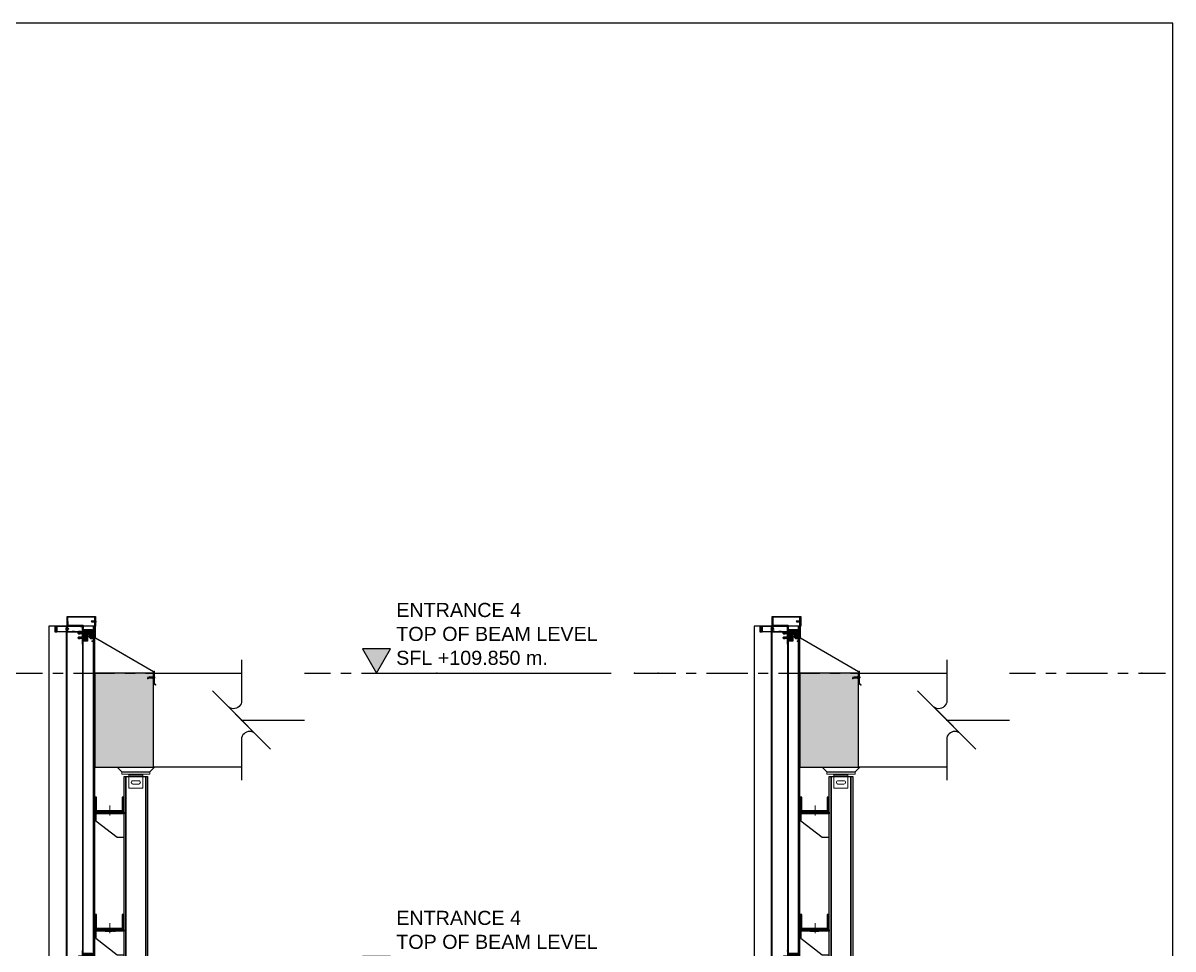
# Model space of a CAD drawing. Header units: millimetres. Extents: x 663313 to 1226001, y 1431724 to 1620898.
# Drawn here: x 998470 to 1003363, y 1516281 to 1520221 of the extents above; entities that cross this region are included whole.
import ezdxf
from ezdxf.xclip import XClip

# ---------------------------------------------------------------- set-up
doc = ezdxf.new("R2010")
doc.units = ezdxf.units.MM
doc.header["$XCLIPFRAME"] = 0
doc.set_wipeout_variables(frame=1)
for name, pattern in [('CENTER', [50.8, 31.75, -6.35, 6.35, -6.35]), ('TA_GL_000.70000', [1.925, 0.7, -0.175, 0.175, -0.175, 0.7]), ('TA_HL_001.00000', [6.5, 3.55, -2.95]), ('XKITLINE00', [0])]:
    doc.linetypes.add(name, pattern=pattern)
for name, color, linetype, plot in [('000 - 0_SYM_DWG_BREAKER_DEF_SUB', 7, 'Continuous', False), ('000 - H I D D E N', 7, 'Continuous', False), ('000 - STRUCTURE_STEEL_FRAMING_DEF_SUB', 7, 'Continuous', False), ('010 - ASPG_ACCESSORIES_DEF_SUB', 7, 'Continuous', False)]:
    doc.layers.add(name, color=color, linetype=linetype, plot=plot)
for name, color, linetype in [('000 - 0_SYM_DWG_BREAKER_MAIN_COLOR_1', 7, 'Continuous'), ('000 - 0_SYM_DWG_BREAKER_WIPEOUT_', 7, 'Continuous'), ('000 - 0_SYM_DWG_GRIDLINE_MAIN_COLOR_251', 7, 'Continuous'), ('000 - 0_SYM_DWG_LEVEL_MAIN_COLOR_2', 7, 'Continuous'), ('000 - 0_SYM_DWG_LEVEL_TEXT', 7, 'Continuous'), ('000 - CONCRETE_COL_CUT_COLOR_1', 7, 'Continuous'), ('000 - CONCRETE_COL_CUT_COLOR_5', 7, 'Continuous'), ('000 - CONCRETE_COL_HATCH_', 7, 'Continuous'), ('000 - CONCRETE_COL_MAIN_COLOR_1', 7, 'Continuous'), ('000 - CONCRETE_COL_WIPEOUT_', 7, 'Continuous'), ('000 - GRID', 7, 'CENTER'), ('000 - L I N E 0.1', 7, 'Continuous'), ('000 - STRUCTURE_STEEL_ACCESORIES_MAIN_COLOR_1', 7, 'Continuous'), ('000 - STRUCTURE_STEEL_FASTERN_MAIN_COLOR_2', 7, 'Continuous'), ('000 - STRUCTURE_STEEL_FRAMING_CUT_COLOR_4', 7, 'Continuous'), ('000 - STRUCTURE_STEEL_FRAMING_HATCH_', 7, 'Continuous'), ('000 - STRUCTURE_STEEL_FRAMING_MAIN_COLOR_1', 7, 'Continuous'), ('000 - STRUCTURE_STEEL_FRAMING_MAIN_COLOR_2', 7, 'Continuous'), ('000 - STRUCTURE_STEEL_FRAMING_SUB_COLOR_2', 7, 'Continuous'), ('000 - STRUCTURE_STEEL_FRAMING_WIPEOUT_', 7, 'Continuous'), ('010 - ASPG_ACCESSORIES_MAIN_COLOR_1', 7, 'Continuous'), ('010 - ASPG_ACCESSORIES_MAIN_COLOR_2', 7, 'Continuous'), ('010 - ASPG_ACCESSORIES_SUB_COLOR_2', 7, 'Continuous'), ('010 - ASPG_ACCESSORIES_SUB_COLOR_3', 7, 'Continuous'), ('010 - ASPG_ACCESSORIES_SYMBOL_', 7, 'Continuous'), ('010 - ASPG_ACCESSORIES_WIPEOUT_', 7, 'Continuous'), ('010 - ASPG_EXTR_MAIN_COLOR_2', 7, 'Continuous'), ('010 - ASPG_EXTR_WIPEOUT_', 7, 'Continuous'), ('010 - ASPG_FASTERN_MAIN_COLOR_1', 7, 'Continuous'), ('010 - ASPG_FASTERN_SUB_COLOR_2', 7, 'Continuous'), ('010 - ASPG_FASTERN_WIPEOUT_', 7, 'Continuous'), ('010 - ASPG_FLASHING_CUT_COLOR_3', 7, 'Continuous'), ('010 - ASPG_FLASHING_CUT_COLOR_4', 7, 'Continuous'), ('010 - ASPG_FLASHING_CUT_COLOR_5', 7, 'Continuous'), ('010 - ASPG_FLASHING_HATCH_', 7, 'Continuous'), ('010 - ASPG_FRAMING_CUT_COLOR_4', 7, 'Continuous'), ('010 - ASPG_FRAMING_HATCH_', 7, 'Continuous'), ('010 - ASPG_FRAMING_SUB_COLOR_2', 7, 'Continuous'), ('010 - ASPG_FRAMING_WIPEOUT_', 7, 'Continuous'), ('_PP-Dim', 7, 'Continuous'), ('Center Line', 7, 'CENTER'), ('HATCH', 7, 'Continuous')]:
    doc.layers.add(name, color=color, linetype=linetype)
doc.layers.add('Part', color=7, linetype='Continuous', lineweight=0)
doc.layers.add('SCREW', color=7, linetype='Continuous', lineweight=5)
doc.styles.add('Arial_1', font='arial.ttf', dxfattribs={"height": 125})
doc.styles.add('Cetury Gothic', font='swissl.ttf')
doc.styles.add('TA', font='', dxfattribs={"height": 4.5})
doc.styles.get('TA').set_extended_font_data('Cordia New')
pattern_1 = [(45, (2715.48714, 3084.9077), (-0.265165043, 0.265165043), []), (45, (2715.6639, 3084.9077), (-0.265165043, 0.265165043), [])]
pattern_2 = [(45, (0, 0), (-1.01028, 1.01028), []), (45, (0.6735, 0), (-1.01028, 1.01028), [])]

# ---------------------------------------------------------------- blocks, each defined once
blk = doc.blocks.new('A$Cbc3bdfda')
at = {"layer": 'Defpoints', "color": 7}
blk.add_lwpolyline([(0, -400), (775, -400), (775, 0), (0, 0)], close=True, dxfattribs=at)
blk = doc.blocks.new('*U5204')
at = {"layer": '000 - CONCRETE_COL_HATCH_'}
h = blk.add_hatch(dxfattribs=at)
h.set_pattern_fill('AR-CONC', scale=0.04)
h.set_pattern_definition([(50, (11500, -850506.8257), (7.28738676, -0.63756342), [0.762, -8.382]), (355, (11500, -850506.826), (-1.40973686, 7.64227381), [0.6096, -6.70562337]), (100.4514447, (11500.607, -850506.879), (5.877649884, 7.004710076), [0.64760035, -7.123609784]), (46.1842, (11500, -850504.794), (10.84316164, -1.68169312), [1.143, -12.573]), (96.6355576, (11500.904, -850504.934), (9.49616536, 9.89704498), [0.97140093, -10.68542433]), (351.1841512, (11500, -850504.794), (9.49616536, 9.89704498), [0.91439868, -10.05838928]), (21, (11501.016, -850505.3017), (6.06457565, -4.090607927), [0.762, -8.382]), (326, (11501.016, -850505.302), (2.472081134, 7.367518645), [0.6096, -6.7056]), (71.451445, (11501.5214, -850505.6426), (8.53665677, 3.276910755), [0.64760035, -7.123597504]), (37.5, (11500, -850506.8257), (0.12354413, 3.382201555), [0, -6.62432, 0, -6.8072, 0, -6.731]), (7.5, (11500, -850506.8257), (2.6727865, 4.007222993), [0, -3.88112, 0, -6.47192, 0, -2.5654]), (327.5, (11497.7343, -850506.8257), (5.423623807, -0.22914976), [0, -2.54, 0, -7.9248, 0, -10.5156]), (317.5, (11496.7183, -850506.8257), (5.925167255, 1.017059641), [0, -3.302, 0, -5.26288, 0, -7.4676])])
h.paths.add_polyline_path([(0, 0), (0, -400), (250, -400), (250, 0)])
at = {"layer": '000 - CONCRETE_COL_CUT_COLOR_1', "color": 7, "lineweight": -2}
blk.add_lwpolyline([(0, 0), (0, -400), (250, -400), (250, 0), (250, 0), (250, 0), (250, 0), (250, 0), (250, 0), (250, 0), (250, 0), (250, 0), (250, 0), (250, 0), (250, 0), (250, 0), (250, 0), (250, 0), (250, 0), (250, 0), (250, 0), (250, 0), (250, 0), (250, 0), (250, 0), (250, 0), (250, 0), (250, 0), (250, 0), (250, 0), (250, 0), (250, 0), (250, 0), (250, 0), (250, 0), (250, 0), (250, 0), (250, 0), (250, 0), (250, 0), (250, 0), (250, 0), (250, 0), (250, 0), (250, 0), (250, 0), (250, 0), (250, 0)], close=True, dxfattribs=at)
blk = doc.blocks.new('W-1-PP18-ST_ENT4_REV00_20260607-011130_SEC_A-2')
at = {"layer": '000 - CONCRETE_COL_MAIN_COLOR_1', "color": 7}
blk.add_lwpolyline([(-2330, 109450), (-3080, 109450), (-3080, 109850), (-2330, 109850)], close=True, dxfattribs=at)
at = {"layer": '000 - CONCRETE_COL_CUT_COLOR_5', "color": 7}
blk.add_blockref('*U5204', (-3330, 109850), dxfattribs=at)
blk = doc.blocks.new('*A5206')
at = {"layer": 'Part', "color": 7, "linetype": 'XKITLINE00', "lineweight": 0}
for p, q in [((560.731873, 232.946249), (560.571873, 232.946249)), ((560.571873, 232.946249), (560.571873, 231.646249)), ((560.731873, 231.766249), (560.731873, 232.946249)), ((563.071873, 232.946249), (562.911873, 232.946249)), ((562.911873, 232.946249), (562.911873, 231.766249)), ((563.071873, 231.646249), (563.071873, 232.946249)), ((560.571873, 231.646249), (563.071873, 231.646249)), ((562.911873, 231.766249), (560.731873, 231.766249))]:
    blk.add_line(p, q, dxfattribs=at)
blk = doc.blocks.new('*A5207')
at = {"layer": 'Part', "color": 7, "linetype": 'XKITLINE00', "lineweight": 0}
for p, q in [((560.671873, 231.526249), (560.671873, 231.646249)), ((563.071873, 231.526249), (560.671873, 231.526249)), ((563.071873, 231.646249), (563.071873, 231.526249))]:
    blk.add_line(p, q, dxfattribs=at)
blk = doc.blocks.new('*U5208')
at = {"color": 7}
blk.add_wipeout([(-120, 100), (-120, 106), (-125, 106), (-125, 171), (-117, 171), (-117, 112), (-8, 112), (-8, 171), (0, 171), (0, 106), (0, 100), (0, 0), (-30, 0), (-120, 70)], dxfattribs=at)
at = {"layer": '000 - STRUCTURE_STEEL_FRAMING_HATCH_'}
h = blk.add_hatch(dxfattribs=at)
h.set_pattern_fill('ANSI32', scale=0.5)
h.paths.add_polyline_path([(-125, 171), (-125, 106), (0, 106), (0, 171), (-8, 171), (-8, 112), (-117, 112), (-117, 171)])
h = blk.add_hatch(dxfattribs=at)
h.set_pattern_fill('ANSI32', style=0)
h.set_pattern_definition(pattern_1)
h.paths.add_polyline_path([(-38, 106), (-38, 100), (-82, 100), (-82, 106)], flags=17)
h = blk.add_hatch(dxfattribs=at)
h.set_pattern_fill('ANSI32', style=0)
h.set_pattern_definition(pattern_1)
h.paths.add_polyline_path([(-53, 112), (-53, 106), (-67, 106), (-67, 112)], flags=17)
at = {"layer": '000 - STRUCTURE_STEEL_FRAMING_CUT_COLOR_4', "color": 7}
blk.add_lwpolyline([(-125, 171), (-125, 106), (0, 106), (0, 171), (-8, 171), (-8, 112), (-117, 112), (-117, 171), (-125, 171)], dxfattribs=at)
at = {"layer": '000 - STRUCTURE_STEEL_FRAMING_DEF_SUB', "color": 7, "linetype": 'XKITLINE00', "lineweight": 0}
blk.add_line((-60, 92.1), (-60, 135), dxfattribs=at)
blk.add_line((-60, 92.1), (-60, 135), dxfattribs=at)
at = {"layer": '000 - STRUCTURE_STEEL_FRAMING_HATCH_', "color": 7, "linetype": 'XKITLINE00', "lineweight": 0}
for p, q in [((-82, 100), (-82, 106)), ((-82, 100), (-82, 106)), ((-67, 106), (-67, 112)), ((-67, 106), (-67, 112)), ((-53, 106), (-53, 112)), ((-53, 106), (-53, 112)), ((-38, 100), (-38, 106)), ((-38, 100), (-38, 106))]:
    blk.add_line(p, q, dxfattribs=at)
at = {"layer": '000 - STRUCTURE_STEEL_FRAMING_MAIN_COLOR_2', "color": 7}
blk.add_lwpolyline([(-120, 106), (0, 106), (0, 100), (-120, 100)], close=True, dxfattribs=at)
blk.add_lwpolyline([(-120, 100), (-120, 70), (-30, 0), (0, 0), (0, 100), (-120, 100)], dxfattribs=at)
at = {"color": 7, "lineweight": 0, "xscale": 50, "yscale": 50, "zscale": 50}
blk.add_blockref('*A5206', (-28153.6, -11476.3), dxfattribs=at)
at = {"layer": '000 - STRUCTURE_STEEL_FRAMING_MAIN_COLOR_2', "color": 7, "xscale": 50, "yscale": 50, "zscale": 50}
blk.add_blockref('*A5207', (-28153.6, -11476.3), dxfattribs=at)
blk = doc.blocks.new('*U5210')
at = {"color": 7}
blk.add_wipeout([(60, 20), (60, 30), (-60, 30), (-60, 20), (-80, 0), (80, 0)], dxfattribs=at)
for points in [[(-225, 0), (-175, 0), (-175, 1510), (-225, 1510)], [(60, 890), (60, 880), (-60, 880), (-60, 890), (-80, 910), (80, 910)]]:
    blk.add_wipeout(points, dxfattribs=at).dxf.layer = '000 - STRUCTURE_STEEL_FRAMING_WIPEOUT_'
blk.add_wipeout([(60, 890), (60, 880), (-60, 880), (-60, 890), (-80, 910), (80, 910)], dxfattribs=at)
at = {"layer": '000 - STRUCTURE_STEEL_FASTERN_MAIN_COLOR_2', "color": 7, "lineweight": 0}
blk.add_lwpolyline([(60, 890), (60, 880), (-60, 880), (-60, 890), (-80, 910), (80, 910)], close=True, dxfattribs=at)
at = {"color": 7}
blk.add_wipeout([(-50, 40), (50, 40), (50, 870), (-50, 870)], dxfattribs=at)
at = {"layer": '000 - STRUCTURE_STEEL_ACCESORIES_MAIN_COLOR_1', "color": 7, "lineweight": 0}
for p, q in [((-30, 820), (-30, 880)), ((30, 875), (-30, 875)), ((30, 880), (30, 820)), ((30, 820), (-30, 820)), ((30, 90), (-30, 90)), ((-30, 90), (-30, 30)), ((30, 30), (30, 90)), ((30, 35), (-30, 35))]:
    blk.add_line(p, q, dxfattribs=at)
for points in [[(-15.2, 838.5), (-12.5, 838), (12.5, 838), (15.2, 838.5), (17.4, 840.1), (19, 842.3), (19.5, 845), (19, 847.7), (17.4, 849.9), (15.2, 851.5), (12.5, 852), (-12.5, 852), (-15.2, 851.5), (-17.4, 849.9), (-19, 847.7), (-19.5, 845), (-19, 842.3), (-17.4, 840.1), (-15.2, 838.5)], [(-15.2, 71.5), (-12.5, 72), (12.5, 72), (15.2, 71.5), (17.4, 69.9), (19, 67.7), (19.5, 65), (19, 62.3), (17.4, 60.1), (15.2, 58.5), (12.5, 58), (-12.5, 58), (-15.2, 58.5), (-17.4, 60.1), (-19, 62.3), (-19.5, 65), (-19, 67.7), (-17.4, 69.9), (-15.2, 71.5)]]:
    blk.add_lwpolyline(points, close=True, dxfattribs=at)
at = {"layer": '000 - STRUCTURE_STEEL_FASTERN_MAIN_COLOR_2', "color": 7}
for p, q in [((-60, 890), (60, 890)), ((-60, 20), (60, 20))]:
    blk.add_line(p, q, dxfattribs=at)
at = {"layer": '000 - STRUCTURE_STEEL_FASTERN_MAIN_COLOR_2', "color": 7, "lineweight": 0}
blk.add_lwpolyline([(60, 20), (60, 30), (-60, 30), (-60, 20), (-80, 0), (80, 0)], close=True, dxfattribs=at)
at = {"layer": '000 - STRUCTURE_STEEL_FRAMING_MAIN_COLOR_1', "color": 7}
for points in [[(-50, 870), (-42, 870), (-42, 40), (-50, 40)], [(42, 870), (50, 870), (50, 40), (42, 40)]]:
    blk.add_lwpolyline(points, close=True, dxfattribs=at)
at = {"layer": '000 - STRUCTURE_STEEL_FRAMING_SUB_COLOR_2', "color": 7}
blk.add_lwpolyline([(-42, 870), (42, 870), (42, 40), (-42, 40)], close=True, dxfattribs=at)
at = {"color": 7}
for p in [(-50, 611.5), (-50, 111.5)]:
    blk.add_blockref('*U5208', p, dxfattribs=at)
at = {"layer": '000 - STRUCTURE_STEEL_FRAMING_MAIN_COLOR_1', "color": 7}
for points in [[(-225, 0), (-180, 0), (-180, 1510), (-225, 1510)], [(-180, 0), (-175, 0), (-175, 1510), (-180, 1510)]]:
    blk.add_lwpolyline(points, close=True, dxfattribs=at)
at = {"color": 7}
blk.add_blockref('*U5208', (-50, 611.5), dxfattribs=at)
blk.add_blockref('*U5208', (-50, 611.5), dxfattribs=at)
blk = doc.blocks.new('*U5302')
at = {"color": 7}
blk.add_wipeout([(4370, 67.8), (4370, 144.8), (0, 144.8), (0, 67.8)], dxfattribs=at).dxf.layer = '010 - ASPG_EXTR_WIPEOUT_'
at = {"layer": '010 - ASPG_EXTR_MAIN_COLOR_2', "color": 7}
blk.add_lwpolyline([(4370, 69.8), (4370, 144.8), (0, 144.8), (0, 69.8)], close=True, dxfattribs=at)
blk = doc.blocks.new('000_ASPG_TYP_FILES_20260218-010703_FRAME_EXTR_HONLIZONTAL')
at = {"layer": '010 - ASPG_FRAMING_HATCH_'}
h = blk.add_hatch(dxfattribs=at)
h.set_pattern_fill('ANSI32', scale=0.1)
edge = h.paths.add_edge_path()
edge.add_line((74.7, 2), (25, 2))
edge.add_line((25, 2), (25, 67))
edge.add_arc((24.7, 67), 0.3, 0, 90)
edge.add_line((24.7, 67.3), (0.3, 67.3))
edge.add_arc((0.3, 67), 0.3, 90, 180)
edge.add_line((0, 67), (0, 57.6))
edge.add_arc((0.3, 57.6), 0.3, 180, 270)
edge.add_line((0.3, 57.3), (1.7, 57.3))
edge.add_arc((1.7, 57.6), 0.3, 270, 360)
edge.add_line((2, 57.6), (2, 65))
edge.add_arc((2.3, 65), 0.3, 90, 180, ccw=False)
edge.add_line((2.3, 65.3), (22.7, 65.3))
edge.add_arc((22.7, 65), 0.3, 0, 90, ccw=False)
edge.add_line((23, 65), (23, 49))
edge.add_line((23, 49), (23.5, 48.5))
edge.add_line((23.5, 48.5), (23, 48))
edge.add_line((23, 48), (23, 22.3))
edge.add_line((23, 22.3), (23.5, 21.8))
edge.add_line((23.5, 21.8), (23, 21.3))
edge.add_line((23, 21.3), (23, 2.3))
edge.add_arc((22.7, 2.3), 0.3, -90, 0, ccw=False)
edge.add_line((22.7, 2), (2.3, 2))
edge.add_arc((2.3, 2.3), 0.3, 180, 270, ccw=False)
edge.add_line((2, 2.3), (2, 9.7))
edge.add_arc((1.7, 9.7), 0.3, 0, 90)
edge.add_line((1.7, 10), (0.3, 10))
edge.add_arc((0.3, 9.7), 0.3, 90, 180)
edge.add_line((0, 9.7), (0, 0.3))
edge.add_arc((0.3, 0.3), 0.3, 180, 270)
edge.add_line((0.3, 0), (74.7, 0))
at = {"layer": '010 - ASPG_ACCESSORIES_DEF_SUB', "color": 7}
for p in [(0, 67.3), (0, 57.3), (25, 67.3), (25, 67.3), (0, 10), (0, 10), (0, 0), (75, 2), (75, 0)]:
    blk.add_point(p, dxfattribs=at)
at = {"layer": '010 - ASPG_FRAMING_CUT_COLOR_4', "color": 7}
blk.add_line((75, 0.3), (75, 1.7), dxfattribs=at)
blk.add_lwpolyline([(74.7, 2), (25, 2), (25, 67, 0.414214), (24.7, 67.3), (0.3, 67.3, 0.414214), (0, 67), (0, 57.6, 0.414214), (0.3, 57.3), (1.7, 57.3, 0.414214), (2, 57.6), (2, 65, -0.414214), (2.3, 65.3), (22.7, 65.3, -0.414214), (23, 65), (23, 49), (23.5, 48.5), (23, 48), (23, 22.3), (23.5, 21.8), (23, 21.3), (23, 2.3, -0.414214), (22.7, 2), (2.3, 2, -0.414214), (2, 2.3), (2, 9.7, 0.414214), (1.7, 10), (0.3, 10, 0.414214), (0, 9.7), (0, 0.3, 0.414214), (0.3, 0), (74.7, 0)], format="xyb", dxfattribs=at)
for centre, start, end in [((0.3, 57.6), 180, 270), ((1.7, 57.6), 270, 0), ((2.3, 65), 90, 180), ((0.3, 9.7), 90, 180), ((0.3, 0.3), 180, 270), ((1.7, 9.7), 0, 90), ((2.3, 2.3), 180, 270), ((22.7, 2.3), 270, 0), ((74.7, 1.7), 0, 90), ((74.7, 0.3), 270, 0)]:
    blk.add_arc(centre, 0.3, start, end, dxfattribs=at)
blk = doc.blocks.new('PZG35-9D5')
at = {"layer": 'Center Line', "color": 7}
blk.add_line((0, 3.7), (0, -10.5), dxfattribs=at)
at = {"layer": 'SCREW', "color": 7}
for p, q in [((-1.4, 0), (-1.4, -1.1)), ((1.4, 0), (1.4, -0.6)), ((-1.9, -1.4), (1.9, -0.9)), ((-1.9, -1.4), (-1.4, -1.1)), ((-1.9, -1.4), (-1.4, -1.7)), ((-1.9, -2.7), (1.9, -2.2)), ((-1.9, -2.7), (-1.4, -2.4)), ((-1.9, -2.7), (-1.4, -3)), ((-1.9, -4), (-1.4, -3.7)), ((-1.9, -4), (-1, -3.9)), ((-1.9, -4), (-1.4, -4.3)), ((-1.4, -1.1), (1.4, -0.6)), ((-1.4, -1.7), (1.4, -1.2)), ((-1.4, -1.7), (-1.4, -2.4)), ((-1.4, -2.4), (1.4, -1.9)), ((-1.4, -3), (1.4, -2.5)), ((-1.4, -3), (-1.4, -3.7)), ((-1.4, -3.7), (-0.8, -3.6)), ((-1.4, -4.3), (-1.4, -8.1)), ((-1.4, -4.3), (-1.2, -4.3)), ((0, -9.5), (-1.4, -8.1)), ((0, -9.5), (1.4, -8.1)), ((0.6, -3.3), (1.4, -3.2)), ((0.7, -3.7), (1.9, -3.5)), ((0.7, -3.9), (1.4, -3.8)), ((0.7, -4.6), (1.4, -4.5)), ((0.7, -5), (1.9, -4.8)), ((0.7, -5.2), (1.4, -5.1)), ((1.9, -0.9), (1.4, -0.6)), ((1.9, -0.9), (1.4, -1.2)), ((1.4, -1.2), (1.4, -1.9)), ((1.9, -2.2), (1.4, -1.9)), ((1.9, -2.2), (1.4, -2.5)), ((1.4, -2.5), (1.4, -3.2)), ((1.9, -3.5), (1.4, -3.2)), ((1.9, -3.5), (1.4, -3.8)), ((1.4, -3.8), (1.4, -4.5)), ((1.9, -4.8), (1.4, -4.5)), ((1.9, -4.8), (1.4, -5.1)), ((1.4, -5.1), (1.4, -8.1))]:
    blk.add_line(p, q, dxfattribs=at)
blk.add_lwpolyline([(0, -9.5), (0.7, -5.2), (0.7, -3.6, 0.417657), (0.4, -3.3, 0.108102), (-0.8, -3.6), (-1.4, -4.7)], format="xyb", dxfattribs=at)
blk = doc.blocks.new('*U6169')
at = {"layer": 'SCREW', "color": 7}
blk.add_lwpolyline([(3, 1.8, 0.09906), (0.8, 2.5), (0.8, 2.3), (-0.8, 2.3), (-0.8, 2.5, 0.09906), (-3, 1.8, 0.266588), (-3.5, 1), (-3.5, 0.2, 0.414214), (-3.3, 0), (3.3, 0, 0.414214), (3.5, 0.2), (3.5, 1, 0.266588)], format="xyb", close=True, dxfattribs=at)
blk.add_blockref('PZG35-9D5', (0, 0), dxfattribs=at)
blk = doc.blocks.new('000_ASPG_TYP_FILES_BK_FOR_ASPG_LOUVERS_SIDE_VIEW')
at = {"color": 7}
blk.add_point((0, 0), dxfattribs=at)
at = {"layer": '010 - ASPG_ACCESSORIES_MAIN_COLOR_1', "color": 7}
blk.add_line((2.8, -12.5), (2.8, 12.5), dxfattribs=at)
for points in [[(43.2, -12.5), (0.8, -12.5), (0.8, 12.5), (43.2, 12.5)], [(52.5, 12.5), (43.2, 12.5), (43.2, -12.5), (52.5, -12.5)]]:
    blk.add_lwpolyline(points, close=True, dxfattribs=at)
at = {"layer": '010 - ASPG_ACCESSORIES_SUB_COLOR_3', "color": 7}
for p, q in [((43.5, -12.5), (43.5, 12.5)), ((43.8, -12.5), (43.8, 12.5)), ((44.3, -12.5), (44.3, 12.5)), ((45, -12.5), (45, 12.5)), ((45.8, -12.5), (45.8, 12.5)), ((46.7, -12.5), (46.7, 12.5)), ((47.6, -12.5), (47.6, 12.5)), ((48.6, -12.5), (48.6, 12.5)), ((50.6, -12.5), (50.6, 12.5)), ((51.4, -12.5), (51.4, 12.5)), ((52.1, -12.5), (52.1, 12.5)), ((52.5, -12.5), (52.5, 12.5))]:
    blk.add_line(p, q, dxfattribs=at)
at = {"layer": 'SCREW', "color": 7, "rotation": 270}
blk.add_blockref('*U6169', (2.8, 0), dxfattribs=at)
blk = doc.blocks.new('A$C57452C2B')
at = {"layer": '010 - ASPG_FASTERN_MAIN_COLOR_1', "color": 7}
for p, q in [((0.003, 0.0005), (0.003, 0.004)), ((0.01, 0), (0.004, 0)), ((0.007, 0.031), (0.0045, 0.021)), ((0.005, 0.0005), (0.005, 0.004)), ((0.009, 0.0005), (0.009, 0.004)), ((0.011, 0.0005), (0.011, 0.004))]:
    blk.add_line(p, q, dxfattribs=at)
for points in [[(0.014, 0.005), (0.014, 0.006), (0, 0.006), (0, 0.005), (0.003, 0.004), (0.011, 0.004)], [(0.0045, 0.021), (0.0045, 0.028), (0.007, 0.031), (0.0095, 0.028), (0.0095, 0.021)]]:
    blk.add_lwpolyline(points, close=True, dxfattribs=at)
for centre, radius, start, end in [((0.004, 0.0013), 0.00125, 216.8699, 323.1301), ((0.007, 0.0043), 0.00425, 241.9275, 298.0725), ((0.01, 0.0013), 0.00125, 216.8699, 323.1301)]:
    blk.add_arc(centre, radius, start, end, dxfattribs=at)
at = {"layer": '010 - ASPG_FASTERN_SUB_COLOR_2', "color": 7}
for p in [(0.0095, 0.021), (0.0045, 0.021)]:
    blk.add_line(p, (0.0045, 0.0197), dxfattribs=at)
for points in [[(0.0045, 0.0167, 0.666667), (0.0045, 0.0182), (0.0095, 0.0195, 0.666667), (0.0095, 0.018)], [(0.0045, 0.0152, 0.666667), (0.0045, 0.0167), (0.0095, 0.018, 0.666667), (0.0095, 0.0165)], [(0.0045, 0.0137, 0.666667), (0.0045, 0.0152), (0.0095, 0.0165, 0.666667), (0.0095, 0.015)], [(0.0045, 0.0122, 0.666667), (0.0045, 0.0137), (0.0095, 0.015, 0.666667), (0.0095, 0.0135)], [(0.0045, 0.0107, 0.666667), (0.0045, 0.0122), (0.0095, 0.0135, 0.666667), (0.0095, 0.012)], [(0.0045, 0.0092, 0.666667), (0.0045, 0.0107), (0.0095, 0.012, 0.666667), (0.0095, 0.0105)], [(0.0045, 0.0077, 0.666667), (0.0045, 0.0092), (0.0095, 0.0105, 0.666667), (0.0095, 0.009)], [(0.0045, 0.0062, 0.666667), (0.0045, 0.0077), (0.0095, 0.009, 0.666667), (0.0095, 0.0075)], [(0.0047, 0.006, 0.091189), (0.0045, 0.0062), (0.0095, 0.0075, 0.666667), (0.0095, 0.006)]]:
    blk.add_lwpolyline(points, format="xyb", dxfattribs=at)
for centre, start, end in [((0.0042, 0.0189), 292.6199, 67.3801), ((0.0098, 0.0203), 112.6199, 247.3801)]:
    blk.add_arc(centre, 0.000812, start, end, dxfattribs=at)
blk = doc.blocks.new('A$C6d2a724f')
at = {"color": 7}
blk.add_wipeout([(-3.7, 6.3), (3.7, 6.3), (7.3, 0), (3.7, -6.3), (-3.7, -6.3), (-7.3, 0)], dxfattribs=at).dxf.layer = '010 - ASPG_FASTERN_MAIN_COLOR_1'
at = {"layer": '010 - ASPG_FASTERN_MAIN_COLOR_1', "color": 7}
blk.add_lwpolyline([(-3.7, 6.3), (3.7, 6.3), (7.3, 0), (3.7, -6.3), (-3.7, -6.3), (-7.3, 0)], close=True, dxfattribs=at)
at = {"layer": '010 - ASPG_FASTERN_SUB_COLOR_2', "color": 7}
for radius in [6.33, 3.96]:
    blk.add_circle((0, 0), radius, dxfattribs=at)
blk = doc.blocks.new('A$Cb3d6a647')
at = {"color": 7}
blk.add_wipeout([(0, -50), (0, -50), (0, 0), (40, 0), (40, -40), (33.7, -40), (28.7, -35), (28.7, -25), (27.4, -21.8), (24.2, -20.5), (21, -21.8), (19.7, -25), (19.7, -50)], dxfattribs=at).dxf.layer = '010 - ASPG_FASTERN_WIPEOUT_'
at = {"layer": 'HATCH'}
h = blk.add_hatch(dxfattribs=at)
h.set_pattern_fill('DOTS', scale=0.5)
h.paths.add_polyline_path([(3, 0), (3, -8), (4, -8), (5, -11), (8.5, -11, -0.236068), (9, -12), (9, -19), (5, -19), (4, -22), (3, -22), (3, -28), (4, -28), (5, -31), (8.5, -31, -0.236068), (9, -32), (9, -39), (5, -39), (4, -42), (3, -42), (3, -50), (19.7, -50), (19.7, -25, -1), (28.7, -25), (28.7, -35), (33.7, -40), (40, -40), (40, 0)])
at = {"color": 7}
blk.add_point((40, -50), dxfattribs=at)
at = {"layer": '010 - ASPG_ACCESSORIES_MAIN_COLOR_1', "color": 7}
blk.add_lwpolyline([(0, 0), (3, 0), (3, -50), (0, -50)], close=True, dxfattribs=at)
at = {"layer": '010 - ASPG_ACCESSORIES_MAIN_COLOR_2', "color": 7}
blk.add_lwpolyline([(0, 0), (40, 0), (40, -40), (33.7, -40), (28.7, -35), (28.7, -25, 1), (19.7, -25), (19.7, -50), (0, -50)], format="xyb", close=True, dxfattribs=at)
at = {"color": 7, "extrusion": (0, 0, -1), "xscale": 1000, "yscale": 1000, "zscale": -1000, "rotation": 270}
for p in [(-9, -8), (-9, -28)]:
    blk.add_blockref('A$C57452C2B', p, dxfattribs=at)
at = {"color": 7}
blk.add_blockref('A$C6d2a724f', (24.2, -25), dxfattribs=at)
blk = doc.blocks.new('*U5303')
at = {"color": 7}
blk.add_wipeout([(1431.7, 2), (25, 2), (25, 67.3), (1431.7, 67.3)], dxfattribs=at).dxf.layer = '010 - ASPG_FRAMING_WIPEOUT_'
at = {"layer": '010 - ASPG_FRAMING_SUB_COLOR_2', "color": 7}
blk.add_lwpolyline([(1431.7, 2), (25, 2), (25, 67.3), (1431.7, 67.3)], close=True, dxfattribs=at)
at = {"color": 7, "rotation": 90}
for p in [(12.5, 67.3), (1444.2, 67.3)]:
    blk.add_blockref('000_ASPG_TYP_FILES_BK_FOR_ASPG_LOUVERS_SIDE_VIEW', p, dxfattribs=at)
at = {"color": 7}
blk.add_blockref('000_ASPG_TYP_FILES_20260218-010703_FRAME_EXTR_HONLIZONTAL', (0, 0), dxfattribs=at)
at = {"color": 7, "xscale": -1}
blk.add_blockref('000_ASPG_TYP_FILES_20260218-010703_FRAME_EXTR_HONLIZONTAL', (1456.7, 0), dxfattribs=at)
at = {"color": 7, "rotation": 270}
for p in [(65, 0), (1441.7, 0)]:
    blk.add_blockref('A$Cb3d6a647', p, dxfattribs=at)
blk = doc.blocks.new('*U5260')
at = {"layer": '000 - 0_SYM_DWG_LEVEL_MAIN_COLOR_2'}
blk.add_hatch(color=7, dxfattribs=at).paths.add_polyline_path([(-51.93, 5.18), (-54.92, 0), (-57.91, 5.18)])
at = {"color": 7}
blk.add_point((0, 0), dxfattribs=at)
at = {"layer": '000 - 0_SYM_DWG_GRIDLINE_MAIN_COLOR_251', "color": 7}
blk.add_lwpolyline([(-54.92, 0), (-14, 0), (-9.5, 0), (-5, 0)], dxfattribs=at)
at = {"layer": '000 - 0_SYM_DWG_LEVEL_MAIN_COLOR_2', "color": 7, "lineweight": 25}
for p, q in [((-51.93, 5.18), (-57.91, 5.18)), ((-57.91, 5.18), (-54.92, 0)), ((-54.92, 0), (-51.93, 5.18))]:
    blk.add_line(p, q, dxfattribs=at)
at = {"layer": '000 - 0_SYM_DWG_LEVEL_TEXT', "color": 7, "style": 'Arial_1'}
for tag, p in [('LV_NAME_1', (-50.7, 11.92)), ('LV_NAME_2', (-50.71, 6.83)), ('LV_NAME_3', (-50.72, 1.74))]:
    blk.add_attdef(tag, p, '', height=3, dxfattribs=at)
blk = doc.blocks.new('*U5262')
at = {"layer": '000 - 0_SYM_DWG_LEVEL_MAIN_COLOR_2'}
blk.add_hatch(color=7, dxfattribs=at).paths.add_polyline_path([(-51.93, 5.18), (-54.92, 0), (-57.91, 5.18)])
at = {"color": 7}
blk.add_point((0, 0), dxfattribs=at)
at = {"layer": '000 - 0_SYM_DWG_GRIDLINE_MAIN_COLOR_251', "color": 7}
blk.add_lwpolyline([(-54.92, 0), (-14, 0), (-9.5, 0), (-5, 0)], dxfattribs=at)
at = {"layer": '000 - 0_SYM_DWG_LEVEL_MAIN_COLOR_2', "color": 7, "lineweight": 25}
for p, q in [((-51.93, 5.18), (-57.91, 5.18)), ((-57.91, 5.18), (-54.92, 0)), ((-54.92, 0), (-51.93, 5.18))]:
    blk.add_line(p, q, dxfattribs=at)
at = {"layer": '000 - 0_SYM_DWG_LEVEL_TEXT', "color": 7, "style": 'Arial_1'}
for tag, p in [('LV_NAME_1', (-50.7, 11.92)), ('LV_NAME_2', (-50.71, 6.83)), ('LV_NAME_3', (-50.72, 1.74))]:
    blk.add_attdef(tag, p, '', height=3, dxfattribs=at)
blk = doc.blocks.new('*U5261')
at = {"layer": '000 - 0_SYM_DWG_GRIDLINE_MAIN_COLOR_251', "color": 7, "linetype": 'ByBlock', "ltscale": 5}
blk.add_line((2, 0), (-43.165, 0), dxfattribs=at)
at = {"layer": '000 - 0_SYM_DWG_GRIDLINE_MAIN_COLOR_251', "color": 7}
for p in [(-41.165, 0), (0, 0)]:
    blk.add_point(p, dxfattribs=at)
at = {"color": 7, "style": 'TA', "flags": 1}
blk.add_attdef('LOCATION', (6, -6), '', height=4.5, rotation=270, dxfattribs=at)
blk = doc.blocks.new('W-1-PP18-ST_ENT4_REV00_20260607-015848_SEC_A-2_DIMS')
at = {"color": 7, "xscale": 20, "yscale": 20, "zscale": 20}
for name, p, values in [('*U5262', (-100, 109850), {'LV_NAME_1': 'ENTRANCE 4', 'LV_NAME_2': 'TOP OF BEAM LEVEL', 'LV_NAME_3': 'SFL +109.850 m.'}), ('*U5262', (-100, 108540), {'LV_NAME_1': 'ENTRANCE 4', 'LV_NAME_2': 'TOP OF BEAM LEVEL', 'LV_NAME_3': 'SFL +108.540 m.'}), ('*U5260', (-100, 106350), {'LV_NAME_1': 'ENTRANCE 4', 'LV_NAME_2': 'LOWER ROOF LEVEL', 'LV_NAME_3': 'FFL +106.350 m.'})]:
    blk.add_blockref(name, p, dxfattribs=at).add_auto_attribs(values)
at = {"layer": '000 - GRID', "color": 7, "linetype": 'TA_GL_000.70000', "xscale": 50, "yscale": 50, "zscale": 50, "rotation": 180}
for p in [(0, 109850), (0, 108540), (0, 106350)]:
    blk.add_blockref('*U5261', p, dxfattribs=at)
blk = doc.blocks.new('*U5372')
at = {"color": 7}
blk.add_wipeout([(13.35, -12.8), (0, -12.8), (0, -3.75), (-0.11, -3.43), (-0.29, -3.15), (-0.51, -2.9), (-0.78, -2.69), (-1.09, -2.54), (-1.41, -2.45), (-1.75, -2.42), (-2.08, -2.46), (-2.4, -2.56), (-2.7, -2.71), (0, 0), (2.69, 2.69), (2.39, 2.54), (2.07, 2.45), (1.73, 2.42), (1.4, 2.46), (1.08, 2.55), (0.78, 2.7), (0.52, 2.9), (0.29, 3.15), (0.12, 3.44), (0, 3.75), (0, 12.8), (13.35, 12.8), (13.36, 3.75), (13.47, 3.44), (13.65, 3.15), (13.87, 2.9), (14.13, 2.7), (14.43, 2.55), (14.75, 2.46), (15.08, 2.42), (15.42, 2.45), (15.74, 2.54), (16.04, 2.69), (13.35, 0), (10.65, -2.71), (10.95, -2.56), (11.27, -2.46), (11.6, -2.42), (11.94, -2.45), (12.27, -2.54), (12.57, -2.69), (12.84, -2.9), (13.06, -3.15), (13.24, -3.43), (13.36, -3.75)], dxfattribs=at).dxf.layer = '000 - 0_SYM_DWG_BREAKER_WIPEOUT_'
at = {"layer": '000 - 0_SYM_DWG_BREAKER_DEF_SUB', "color": 7}
blk.add_line((0, 0), (13.35, 0), dxfattribs=at)
at = {"layer": '000 - 0_SYM_DWG_BREAKER_MAIN_COLOR_1', "color": 7, "linetype": 'ByBlock', "lineweight": -2}
blk.add_line((-6.18, -6.2), (6.18, 6.2), dxfattribs=at)
blk.add_lwpolyline([(0, -12.8), (0, -3.75), (-0.11, -3.43), (-0.29, -3.15), (-0.51, -2.9), (-0.78, -2.69), (-1.09, -2.54), (-1.41, -2.45), (-1.75, -2.42), (-2.08, -2.46), (-2.4, -2.56), (-2.7, -2.71), (0, 0), (2.69, 2.69), (2.39, 2.54), (2.07, 2.45), (1.73, 2.42), (1.4, 2.46), (1.08, 2.55), (0.78, 2.7), (0.52, 2.9), (0.29, 3.15), (0.12, 3.44), (0, 3.75), (0, 12.8)], dxfattribs=at)
blk.add_point((0, 0), dxfattribs=at)
blk = doc.blocks.new('A$C09BF45C0')
at = {"layer": '000 - L I N E 0.1', "color": 7}
for p, q in [((0, 0.019), (0, 0.0195)), ((0.009, 0.0195), (0, 0.0195)), ((0.009, 0.019), (0, 0.019)), ((0.002, 0.019), (0.0025, 0.0172)), ((0.002, 0.0164), (0.007, 0.0175)), ((0.002, 0.0144), (0.007, 0.0155)), ((0.002, 0.0124), (0.007, 0.0135)), ((0.002, 0.0104), (0.007, 0.0115)), ((0.002, 0.0084), (0.0043, 0.0089)), ((0.002, 0.0064), (0.0033, 0.0067)), ((0.002, 0.0044), (0.0027, 0.0046)), ((0.0025, 0.0169), (0.0025, 0.0172)), ((0.0025, 0.0149), (0.0025, 0.0161)), ((0.0025, 0.0129), (0.0025, 0.0141)), ((0.0025, 0.0109), (0.0025, 0.0121)), ((0.0025, 0.0089), (0.0025, 0.0101)), ((0.0025, 0.0069), (0.0025, 0.0081)), ((0.0025, 0.0049), (0.0025, 0.0061)), ((0.0025, 0.0024), (0.0025, 0.0041)), ((0.0025, 0.0024), (0.0045, 0)), ((0.0039, 0.0207), (0.0039, 0.02)), ((0.0039, 0.02), (0.0051, 0.02)), ((0.0045, 0), (0.0065, 0.0081)), ((0.0045, 0), (0.0065, 0.0024)), ((0.0051, 0.02), (0.0051, 0.0207)), ((0.0057, 0.0092), (0.007, 0.0095)), ((0.0065, 0.0081), (0.0057, 0.0015)), ((0.0064, 0.0074), (0.007, 0.0075)), ((0.0065, 0.0158), (0.0065, 0.017)), ((0.0065, 0.0138), (0.0065, 0.015)), ((0.0065, 0.0118), (0.0065, 0.013)), ((0.0065, 0.0098), (0.0065, 0.011)), ((0.0065, 0.0078), (0.0065, 0.009)), ((0.0065, 0.0024), (0.0065, 0.007)), ((0.0065, 0.0058), (0.0065, 0.007)), ((0.0065, 0.0038), (0.0065, 0.005)), ((0.0066, 0.0177), (0.007, 0.019)), ((0.009, 0.019), (0.009, 0.0195))]:
    blk.add_line(p, q, dxfattribs=at)
for points in [[(0.0025, 0.0169), (0.0065, 0.0178, 0.222712), (0.007, 0.0175, -0.168799), (0.0065, 0.017), (0.0025, 0.0161, -0.16927), (0.002, 0.0164, 0.183704)], [(0.0025, 0.0149), (0.0065, 0.0158, 0.222712), (0.007, 0.0155, -0.168799), (0.0065, 0.015), (0.0025, 0.0141, -0.16927), (0.002, 0.0144, 0.183704)], [(0.0025, 0.0129), (0.0065, 0.0138, 0.222712), (0.007, 0.0135, -0.168799), (0.0065, 0.013), (0.0025, 0.0121, -0.16927), (0.002, 0.0124, 0.183704)], [(0.0025, 0.0109), (0.0065, 0.0118, 0.222712), (0.007, 0.0115, -0.168799), (0.0065, 0.011), (0.0025, 0.0101, -0.16927), (0.002, 0.0104, 0.183704)]]:
    blk.add_lwpolyline(points, format="xyb", close=True, dxfattribs=at)
for points in [[(0.0041, 0.0085), (0.0025, 0.0081, -0.16927), (0.002, 0.0084, 0.183704), (0.0025, 0.0089), (0.0065, 0.0098, 0.222712), (0.007, 0.0095, -0.168799), (0.0065, 0.009), (0.0061, 0.009)], [(0.0032, 0.0063), (0.0025, 0.0061, -0.16927), (0.002, 0.0064, 0.183704), (0.0025, 0.0069), (0.0035, 0.0071)], [(0.0027, 0.0042), (0.0025, 0.0041, -0.16927), (0.002, 0.0044, 0.183704), (0.0025, 0.0049)], [(0.0065, 0.0077), (0.0065, 0.0078, 0.222712), (0.007, 0.0075, -0.168799), (0.0065, 0.007), (0.0064, 0.007)]]:
    blk.add_lwpolyline(points, format="xyb", dxfattribs=at)
blk.add_lwpolyline([(0.0025, 0.0049), (0.0028, 0.0049)], dxfattribs=at)
for centre, radius, start, end in [((0.0045, 0.0117), 0.00904, 60.1372, 119.8628), ((0.0176, 0.0018), 0.0151, 151.1413, 177.5421), ((0.0052, 0.008), 0.00131, 2.4501, 128.8284)]:
    blk.add_arc(centre, radius, start, end, dxfattribs=at)
at = {"layer": '000 - H I D D E N', "color": 7, "insert": (0.005, 0.0067), "char_height": 0.001, "width": 0.059684, "attachment_point": 2, "style": 'Cetury Gothic'}
blk.add_mtext('\\A1;{\\H0.7x;\\S3/4;\\H1.429x;" }', dxfattribs=at)
blk = doc.blocks.new('000 - SELF_DRILLING_NO8.')
at = {"layer": '000 - L I N E 0.1', "color": 7, "xscale": 1000, "yscale": 1000, "zscale": 1000, "rotation": 90}
blk.add_blockref('A$C09BF45C0', (19, -4.5), dxfattribs=at)
blk = doc.blocks.new('*U5884')
at = {"layer": '010 - ASPG_ACCESSORIES_MAIN_COLOR_2', "color": 7}
blk.add_lwpolyline([(-0.0029, 0.0013), (-0.0027, 0.0017, -0.57735), (-0.0025, 0.0017), (-0.0023, 0.0013), (-0.0018, 0.0013), (-0.0015, 0.0017, -0.57735), (-0.0014, 0.0017), (-0.0011, 0.0013), (-0.0006, 0.0013), (-0.0004, 0.0017, -0.57735), (-0.0002, 0.0017), (0, 0.0014), (0, 0.0029, -0.049876), (0.0015, 0.0028, -0.129377), (0.0022, 0, -0.129377), (0.0015, -0.0028, -0.049876), (0, -0.0029), (0, -0.0013), (0, -0.0013), (-0.0006, -0.0013), (-0.0008, -0.0017, -0.577351), (-0.0009, -0.0017), (-0.0012, -0.0013), (-0.0017, -0.0013), (-0.0019, -0.0017, -0.577351), (-0.0021, -0.0017), (-0.0023, -0.0013), (-0.0029, -0.0013), (-0.0031, -0.0017, -0.57735), (-0.0033, -0.0017)], format="xyb", dxfattribs=at)
at = {"layer": '010 - ASPG_ACCESSORIES_SUB_COLOR_2', "color": 7}
for p, q in [((-0.0033, -0.0025), (-0.0033, 0.0025)), ((-0.0029, 0.0013), (-0.0033, 0.0013)), ((-0.0029, -0.0013), (-0.0033, 0.0007)), ((-0.0018, 0.0013), (-0.0023, 0.0013)), ((-0.0006, 0.0013), (-0.0011, 0.0013)), ((0, 0.0029), (0, -0.0029)), ((0.0015, 0.0028), (0.0015, -0.0028)), ((0.0015, 0.0004), (0.0015, -0.0004)), ((0.0022, 0.0004), (0.0015, 0.0004)), ((-0.0033, -0.0017), (-0.0033, -0.0016)), ((-0.0031, -0.0017), (-0.0029, -0.0013)), ((-0.0023, -0.0013), (-0.0029, -0.0013)), ((-0.0012, -0.0013), (-0.0017, -0.0013)), ((0, -0.0013), (-0.0006, -0.0013)), ((0.0015, -0.0004), (0.0022, -0.0004))]:
    blk.add_line(p, q, dxfattribs=at)
for points in [[(-0.0021, -0.0017), (-0.0023, -0.0013), (-0.0029, 0.0013), (-0.0027, 0.0017, -0.57735), (-0.0025, 0.0017), (-0.0023, 0.0013), (-0.0017, -0.0013), (-0.0019, -0.0017, -0.57)], [(-0.0009, -0.0017), (-0.0012, -0.0013), (-0.0018, 0.0013), (-0.0015, 0.0017, -0.57735), (-0.0014, 0.0017), (-0.0011, 0.0013), (-0.0006, -0.0013), (-0.0008, -0.0017, -0.57)]]:
    blk.add_lwpolyline(points, format="xyb", close=True, dxfattribs=at)
blk.add_lwpolyline([(0, -0.0013), (0, -0.0013), (-0.0006, 0.0013), (-0.0004, 0.0017, -0.57735), (-0.0002, 0.0017), (0, 0.0014)], format="xyb", dxfattribs=at)
for centre, radius, start, end in [((0, -0.0044), 0.00734, 78.5788, 90), ((-0.0034, 0), 0.00561, 0, 29.4871), ((-0.0034, 0), 0.00561, 330.5129, 0), ((-0.0032, -0.0016), 0.0000944, 210, 330), ((0, 0.0044), 0.00734, 270, 281.4212)]:
    blk.add_arc(centre, radius, start, end, dxfattribs=at)
at = {"color": 7}
blk.add_wipeout([(-0.002, 0.0025), (-0.002, -0.0025), (-0.008, -0.0025), (-0.008, -0.0041), (-0.0148, -0.0025), (-0.0148, -0.0019), (-0.016, -0.0019), (-0.016, -0.0025), (-0.0173, -0.0025), (-0.0173, -0.0019), (-0.0185, -0.0019), (-0.0185, -0.0025), (-0.0198, -0.0025), (-0.0198, -0.0019), (-0.021, -0.0019), (-0.021, -0.0025), (-0.0223, -0.0025), (-0.0235, -0.0012), (-0.0235, -0.0005), (-0.0093, -0.0005), (-0.0093, 0.0005), (-0.0235, 0.0005), (-0.0235, 0.0013), (-0.0223, 0.0025), (-0.021, 0.0025), (-0.021, 0.0019), (-0.0198, 0.0019), (-0.0198, 0.0025), (-0.0185, 0.0025), (-0.0185, 0.0019), (-0.0173, 0.0019), (-0.0173, 0.0025), (-0.016, 0.0025), (-0.016, 0.0019), (-0.0148, 0.0019), (-0.0148, 0.0025), (-0.008, 0.0041), (-0.008, 0.0025)], dxfattribs=at).dxf.layer = '010 - ASPG_ACCESSORIES_WIPEOUT_'
blk.add_point((-0.0275, -0.0041), dxfattribs=at)
at = {"layer": '010 - ASPG_ACCESSORIES_MAIN_COLOR_2', "color": 7}
blk.add_lwpolyline([(-0.002, 0.0025), (-0.002, -0.0025), (-0.008, -0.0025), (-0.008, -0.0041), (-0.0148, -0.0025), (-0.0148, -0.0019), (-0.016, -0.0019), (-0.016, -0.0025), (-0.0173, -0.0025), (-0.0173, -0.0019), (-0.0185, -0.0019), (-0.0185, -0.0025), (-0.0198, -0.0025), (-0.0198, -0.0019), (-0.021, -0.0019), (-0.021, -0.0025), (-0.0223, -0.0025), (-0.0235, -0.0012), (-0.0235, -0.0005), (-0.0093, -0.0005), (-0.0093, 0.0005), (-0.0235, 0.0005), (-0.0235, 0.0013), (-0.0223, 0.0025), (-0.021, 0.0025), (-0.021, 0.0019), (-0.0198, 0.0019), (-0.0198, 0.0025), (-0.0185, 0.0025), (-0.0185, 0.0019), (-0.0173, 0.0019), (-0.0173, 0.0025), (-0.016, 0.0025), (-0.016, 0.0019), (-0.0148, 0.0019), (-0.0148, 0.0025), (-0.008, 0.0041), (-0.008, 0.0025), (-0.002, 0.0025)], close=True, dxfattribs=at)
at = {"layer": '010 - ASPG_ACCESSORIES_SUB_COLOR_2', "color": 7}
for p, q in [((-0.0093, 0.0005), (-0.0235, 0.0005)), ((-0.0198, 0.0019), (-0.021, 0.0019)), ((-0.0173, 0.0019), (-0.0185, 0.0019)), ((-0.0148, 0.0019), (-0.016, 0.0019)), ((-0.008, 0.0041), (-0.0148, 0.0025)), ((-0.0148, 0.0025), (-0.002, 0.0025)), ((-0.0148, 0.0005), (-0.0148, 0.0025)), ((-0.0093, -0.0005), (-0.0093, 0.0005)), ((-0.008, 0.0025), (-0.008, 0.0041)), ((-0.0198, -0.0019), (-0.021, -0.0019)), ((-0.0173, -0.0019), (-0.0185, -0.0019)), ((-0.0148, -0.0019), (-0.016, -0.0019)), ((-0.0148, -0.0025), (-0.0148, -0.0005)), ((-0.002, -0.0025), (-0.0148, -0.0025)), ((-0.008, -0.0041), (-0.0148, -0.0025)), ((-0.008, -0.0041), (-0.008, -0.0025))]:
    blk.add_line(p, q, dxfattribs=at)
for points in [[(-0.0235, 0.0005), (-0.0235, 0.0013), (-0.0223, 0.0025), (-0.021, 0.0025), (-0.021, 0.0005)], [(-0.0198, 0.0005), (-0.0198, 0.0025), (-0.0185, 0.0025), (-0.0185, 0.0005)], [(-0.0173, 0.0005), (-0.0173, 0.0025), (-0.016, 0.0025), (-0.016, 0.0005)], [(-0.0093, -0.0005), (-0.0235, -0.0005)], [(-0.021, -0.0005), (-0.021, -0.0025), (-0.0223, -0.0025), (-0.0235, -0.0012), (-0.0235, -0.0005)], [(-0.0185, -0.0005), (-0.0185, -0.0025), (-0.0198, -0.0025), (-0.0198, -0.0005)], [(-0.016, -0.0005), (-0.016, -0.0025), (-0.0173, -0.0025), (-0.0173, -0.0005)]]:
    blk.add_lwpolyline(points, dxfattribs=at)
at = {"layer": '010 - ASPG_ACCESSORIES_SYMBOL_', "color": 7}
blk.add_line((0.0046, 0), (-0.0288, 0), dxfattribs=at)
blk = doc.blocks.new('*U5886')
at = {"layer": '010 - ASPG_FLASHING_HATCH_'}
h = blk.add_hatch(dxfattribs=at)
h.set_pattern_fill('ANSI32', scale=0.03)
h.set_pattern_definition(pattern_2)
h.paths.add_polyline_path([(54, 0), (52, 0), (52, 38), (-65.3, 38), (-65.3, 0), (-67.3, 0), (-67.3, 40), (54, 40)])
h = blk.add_hatch(dxfattribs=at)
h.set_pattern_fill('ANSI32', scale=0.03)
h.set_pattern_definition(pattern_2)
edge = h.paths.add_edge_path()
edge.add_line((-65.3, 20), (-65.3, 2))
edge.add_arc((-63.3, 2), 2, 180, 270)
edge.add_line((-63.3, 0), (0, 0))
edge.add_line((0, 0), (0, -10))
edge.add_line((0, -10), (2, -10))
edge.add_line((2, -10), (2, 0))
edge.add_arc((0, 0), 2, 0, 90)
edge.add_line((0, 2), (-63.3, 2))
edge.add_line((-63.3, 2), (-63.3, 20))
edge.add_line((-63.3, 20), (-65.3, 20))
h = blk.add_hatch(dxfattribs=at)
h.set_pattern_fill('ANSI32', scale=0.03)
h.set_pattern_definition([(45, (-1e-14, 17), (-10.1028, 10.1028), []), (45, (6.735, 17), (-10.1028, 10.1028), [])])
edge = h.paths.add_edge_path()
edge.add_line((303, -243), (310.7, -249.4))
edge.add_line((310.7, -249.4), (309.4, -251))
edge.add_line((309.4, -251), (301, -243.9))
edge.add_line((301, -243.9), (301, -196))
edge.add_arc((300, -196), 1, 360, 450)
edge.add_line((300, -195), (53, -52))
edge.add_arc((53, -49), 3, 180, 270, ccw=False)
edge.add_line((50, -49), (50, 38))
edge.add_line((50, 38), (52, 38))
edge.add_line((52, 38), (52, -49))
edge.add_arc((53, -49), 1, 180, 270)
edge.add_line((53, -50), (300, -193))
edge.add_arc((300, -196), 3, 0, 90, ccw=False)
edge.add_line((303, -196), (303, -243))
at = {"color": 7}
blk.add_point((100, -200), dxfattribs=at)
at = {"layer": '010 - ASPG_FLASHING_CUT_COLOR_3', "color": 7}
blk.add_lwpolyline([(54, 0), (52, 0), (52, 38), (-65.3, 38), (-65.3, 0), (-67.3, 0), (-67.3, 40), (54, 40)], close=True, dxfattribs=at)
at = {"layer": '010 - ASPG_FLASHING_CUT_COLOR_4', "color": 7}
blk.add_lwpolyline([(-65.3, 20), (-65.3, 2, 0.414214), (-63.3, 0), (0, 0), (0, -10), (2, -10), (2, 0, 0.414214), (0, 2), (-63.3, 2), (-63.3, 20)], format="xyb", close=True, dxfattribs=at)
at = {"layer": '010 - ASPG_FLASHING_CUT_COLOR_5', "color": 7}
blk.add_lwpolyline([(303, -243), (310.7, -249.4), (309.4, -251), (301, -243.9), (301, -196, 0.414214), (300, -195), (53, -52, -0.414214), (50, -49), (50, 38), (52, 38), (52, -49, 0.414214), (53, -50), (300, -193, -0.414214), (303, -196)], format="xyb", close=True, dxfattribs=at)
at = {"color": 7, "rotation": 180}
blk.add_blockref('000 - SELF_DRILLING_NO8.', (54, 20), dxfattribs=at)
at = {"layer": '000 - L I N E 0.1', "color": 7, "xscale": 1000, "yscale": 1000, "zscale": 1000}
blk.add_blockref('*U5884', (303, -219.5), dxfattribs=at)
at = {"color": 7}
blk.add_point((303, -193), dxfattribs=at)

msp = doc.modelspace()

# ---------------------------------------------------------------- block references
at = {"layer": '_PP-Dim', "color": 7, "xscale": 20, "yscale": 20, "zscale": 20}
msp.add_blockref('A$Cbc3bdfda', (987862.5634, 1520220.7797), dxfattribs=at)

# ---------------------------------------------------------------- next in the draw order: block references
at = {"color": 7}
for p in [(998949.7249, 1516145.0011), (1001949.7249, 1516145.0011)]:
    msp.add_blockref('*U5210', p, dxfattribs=at)

# ---------------------------------------------------------------- next in the draw order: block references
at = {"color": 7, "linetype": 'TA_HL_001.00000', "rotation": 90}
for p in [(998724.7249, 1513285.0011), (1001724.7249, 1513285.0011)]:
    msp.add_blockref('*U5302', p, dxfattribs=at)

# ---------------------------------------------------------------- next in the draw order: block references
for p in [(998724.7249, 1516198.3345), (1001724.7249, 1516198.3345)]:
    msp.add_blockref('*U5303', p, dxfattribs=at)

# ---------------------------------------------------------------- next in the draw order: block references
at = {"color": 7}
for p in [(998171.9585, 1407605.0011), (1001171.9585, 1407605.0011)]:
    msp.add_blockref('W-1-PP18-ST_ENT4_REV00_20260607-015848_SEC_A-2_DIMS', p, dxfattribs=at)

# ---------------------------------------------------------------- next in the draw order: block references
ref = msp.add_blockref('W-1-PP18-ST_ENT4_REV00_20260607-011130_SEC_A-2', (1002104.7249, 1407605.0011), dxfattribs=at)
XClip(ref).set_block_clipping_path([(-3736.2334564939, 105113.9654446631), (-2604.036490985, 110342.013240678)])
ref = msp.add_blockref('W-1-PP18-ST_ENT4_REV00_20260607-011130_SEC_A-2', (1005104.7249, 1407605.0011), dxfattribs=at)
XClip(ref).set_block_clipping_path([(-3736.2334564934, 105113.965444664), (-2604.0364909843, 110342.0132406789)])

# ---------------------------------------------------------------- next in the draw order: block references
for p in [(998724.7249, 1517655.0011), (1001724.7249, 1517655.0011)]:
    msp.add_blockref('*U5886', p, dxfattribs=at)
at = {"color": 7, "xscale": -20, "yscale": 20, "zscale": 20, "rotation": 180}
for p in [(999399.7249, 1517255.0011), (1002399.7249, 1517255.0011)]:
    msp.add_blockref('*U5372', p, dxfattribs=at)

doc.saveas('drawing.dxf')
